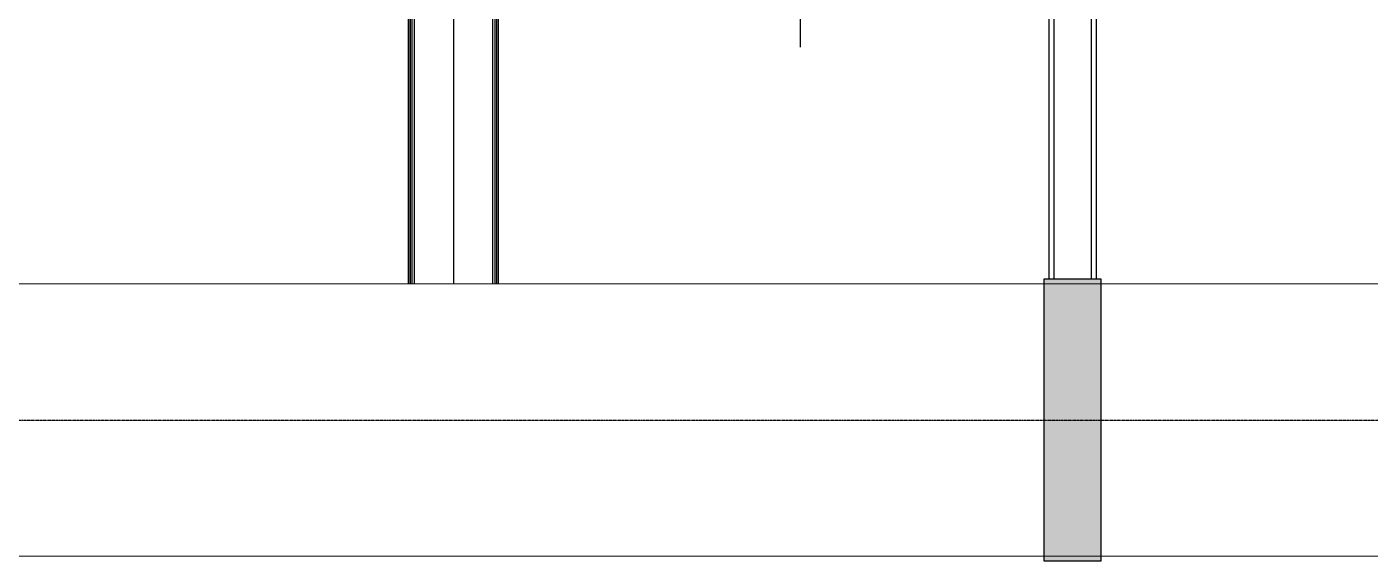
# Model space of a CAD drawing. Header units: inches. Extents: x 0 to 275590, y -2590 to 279503.
# Drawn here: x 99582 to 126701, y 15121 to 25914 of the extents above; entities that cross this region are included whole.
import ezdxf

# ---------------------------------------------------------------- set-up
doc = ezdxf.new("R2010")
doc.units = ezdxf.units.IN
doc.header["$MEASUREMENT"] = 0
doc.linetypes.add('CENTER', pattern=[2, 1.25, -0.25, 0.25, -0.25])
doc.linetypes.add('DASHDOT', pattern=[1, 0.5, -0.25, 0, -0.25])
doc.layers.get('DEFPOINTS').update_dxf_attribs({"color": 8})
doc.layers.add('C-ROAD', color=8, linetype='Continuous', lineweight=20)
for name, color, linetype in [('CCEN', 8, 'Continuous'), ('E-TRENCH', 1, 'Continuous'), ('ECEN', 8, 'CENTER'), ('EDIM (OLD)', 8, 'Continuous'), ('EE3 (50x6 MS FLAT)', 3, 'DASHDOT'), ('EHAT', 8, 'Continuous')]:
    doc.layers.add(name, color=color, linetype=linetype)
doc.styles.add('ES2', font='SIMPLEX.SHX', dxfattribs={"width": 0.8})
doc.dimstyles.new('HJ', dxfattribs={"dimscale": 300, "dimtxt": 2, "dimasz": 2, "dimexe": 1, "dimexo": 1, "dimgap": 0.7, "dimtad": 1, "dimdec": 0, "dimzin": 0, "dimdsep": 46, "dimtxsty": 'ES2', "dimcen": 0, "dimclrd": 4, "dimclre": 4, "dimclrt": 6, "dimadec": 0, "dimazin": 0, "dimtfac": 1, "dimtdec": 0, "dimtix": 1, "dimtmove": 1, "dimatfit": 3, "dimfxl": 1, "dimfxlon": 1, "dimtolj": 1, "dimtzin": 0, "dimlwd": -1, "dimlwe": -1, "dimarcsym": 1})

# ---------------------------------------------------------------- blocks, each defined once
blk = doc.blocks.new('A$C715F6F09')
at = {"layer": 'EHAT'}
h = blk.add_hatch(dxfattribs=at)
h.set_pattern_fill('AR-SAND', color=8, angle=90)
h.set_pattern_definition([(127.5, (-187516.638, -93361.986), (-48.9413237, -1.6000313), [0, -38.608, 0, -43.18, 0, -41.275]), (97.5, (-187516.64, -93361.986), (-71.68251, 44.952328), [0, -20.828, 0, -34.798, 0, -13.335]), (57.5, (-187516.638, -93393.23), (-0.1437185, 79.099237), [0, -12.7, 0, -45.72, 0, -59.69]), (47.5, (-187516.64, -93393.23), (-22.292932, 76.355645), [0, -6.35, 0, -29.972, 0, -34.29])])
h.paths.add_polyline_path([(155424, 139350), (156574, 139350), (156574, 133650), (155424, 133650)])
at = {"layer": 'E-TRENCH', "color": 8, "ltscale": 10}
for p, q in [((155524, 164950, -649851), (155524, 139350, -649851)), ((155624, 165075, -649851), (155624, 139350, -649851)), ((156374, 165075, -649851), (156374, 139350, -649851)), ((156474, 164950, -649851), (156474, 139350, -649851))]:
    blk.add_line(p, q, dxfattribs=at)
at = {"layer": 'E-TRENCH', "color": 8, "ltscale": 10, "elevation": -649851}
blk.add_lwpolyline([(155424, 139350), (156574, 139350), (156574, 133650), (155424, 133650)], close=True, dxfattribs=at)
blk = doc.blocks.new('*D154')
at = {"layer": 'DEFPOINTS', "color": 0, "ltscale": 10, "transparency": 16777216}
for p in [(96906, 15625), (237217, 15625), (219781, 8625)]:
    blk.add_point(p, dxfattribs=at)
at = {"layer": 'EDIM (OLD)', "color": 8, "ltscale": 10, "transparency": 16777216}
for p, q in [((236417, 15625), (238017, 15625)), ((237217, 10225), (237217, 14025)), ((236417, 8625), (238017, 8625))]:
    blk.add_line(p, q, dxfattribs=at)
for points in [[(236950, 14025), (237483, 14025), (237217, 15625)], [(236950, 10225), (237483, 10225), (237217, 8625)]]:
    blk.add_solid(points, dxfattribs=at)
at = {"layer": 'EDIM (OLD)', "color": 8, "ltscale": 10, "transparency": 16777216, "insert": (235857, 11639), "char_height": 1600, "attachment_point": 5, "rotation": 90, "style": 'ES2'}
blk.add_mtext('\\A1;7000', dxfattribs=at)
blk = doc.blocks.new('BB')
at = {"color": 8}
for p, q in [((98594.2, 27675), (98594.2, 11375)), ((98661.2, 27675), (98661.2, 11375)), ((98711.2, 27675), (98711.2, 11375)), ((100287.2, 27675), (100287.2, 11375)), ((100337.2, 27675), (100337.2, 11375)), ((100404.2, 27675), (100404.2, 11375))]:
    blk.add_line(p, q, dxfattribs=at)
blk.add_lwpolyline([(98594.2, 11375), (98594.2, 27675), (98661.2, 27675), (98661.2, 11375)], dxfattribs=at)
at = {"layer": 'C-ROAD', "lineweight": 5}
for p, q in [((10125, 11375), (231000, 11375)), ((3625, 5875), (231000, 5875))]:
    blk.add_line(p, q, dxfattribs=at)
at = {"layer": 'CCEN', "color": 8}
for p, q in [((99499.2, 32543.8), (99499.2, 11375)), ((98627.7, 27675), (98627.7, 11375)), ((100370.7, 27675), (100370.7, 11375)), ((106499.2, 24855.5), (106499.2, 16154.4))]:
    blk.add_line(p, q, dxfattribs=at)
at = {"layer": 'ECEN', "ltscale": 0.5}
blk.add_line((5500, 8625), (171892, 8625), dxfattribs=at)
at = {"layer": 'EE3 (50x6 MS FLAT)', "ltscale": 10}
blk.add_blockref('A$C715F6F09', (-44000, -127874.5), dxfattribs=at)
at = {"layer": 'EDIM (OLD)', "ltscale": 10}
dim = blk.add_linear_dim(base=(237216.6, 15625), p1=(219780.9, 8625), p2=(96905.9, 15625), angle=90, dimstyle='HJ', override={"dimscale": 800, "dimclrd": 8, "dimclre": 8, "dimclrt": 8, "dimarcsym": 1}, dxfattribs=at)
dim.commit()
dim.dimension.update_dxf_attribs({"geometry": '*D154', "text_midpoint": (237216.6, 11639.3), "dimtype": 160})

msp = doc.modelspace()

# ---------------------------------------------------------------- block references
msp.add_blockref('BB', (8693, 9346))

doc.saveas('drawing.dxf')
